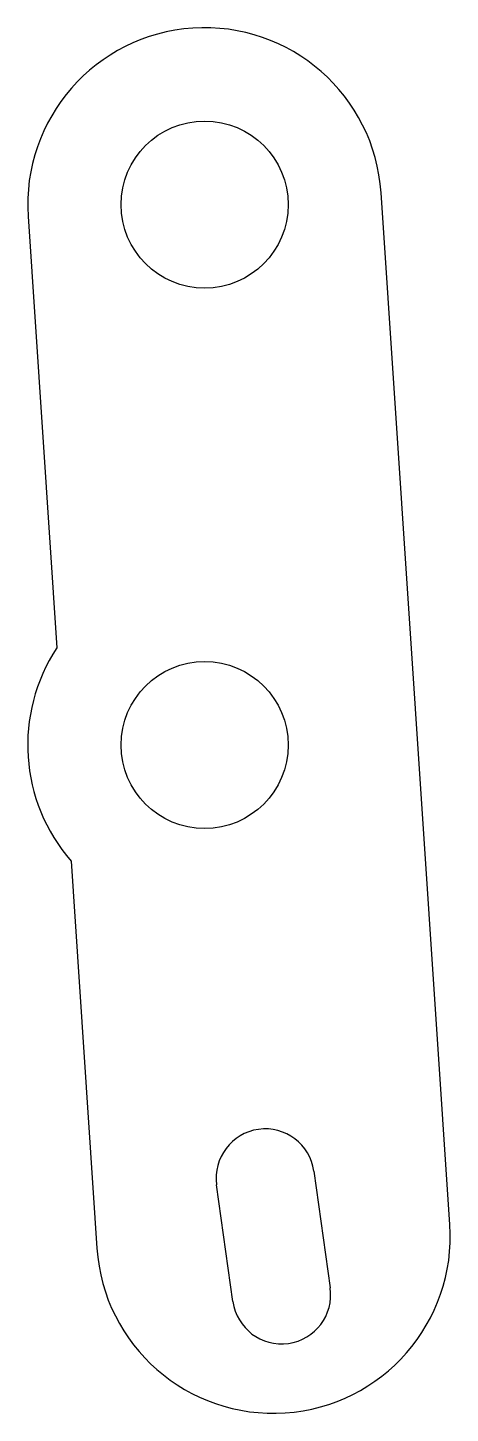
# Model space of a CAD drawing. Header units: millimetres. Extents: x 0 to 43, y 0 to 141.
import ezdxf

# ---------------------------------------------------------------- set-up
doc = ezdxf.new("R2010")
doc.units = ezdxf.units.MM

msp = doc.modelspace()

# ---------------------------------------------------------------- linework, layer by layer
for p, q in [((42.96, 19.2), (35.96, 124.2)), ((0.04, 121.8), (2.97, 77.9)), ((4.41, 56.19), (7.04, 16.8)), ((29.12, 24.64), (30.78, 12.75)), ((20.88, 11.36), (19.22, 23.25))]:
    msp.add_line(p, q)
for centre in [(18, 123), (18, 68)]:
    msp.add_circle(centre, 8.5)
for centre, radius, start, end in [((18, 123), 18, 3.8141, 183.8141), ((18, 68), 18, 146.6347, 220.9935), ((24.17, 23.94), 5, 7.9696, 187.9696), ((25, 18), 18, -176.1859, 3.8141), ((25.83, 12.06), 5, -172.0304, 7.9696)]:
    msp.add_arc(centre, radius, start, end)

doc.saveas('drawing.dxf')
